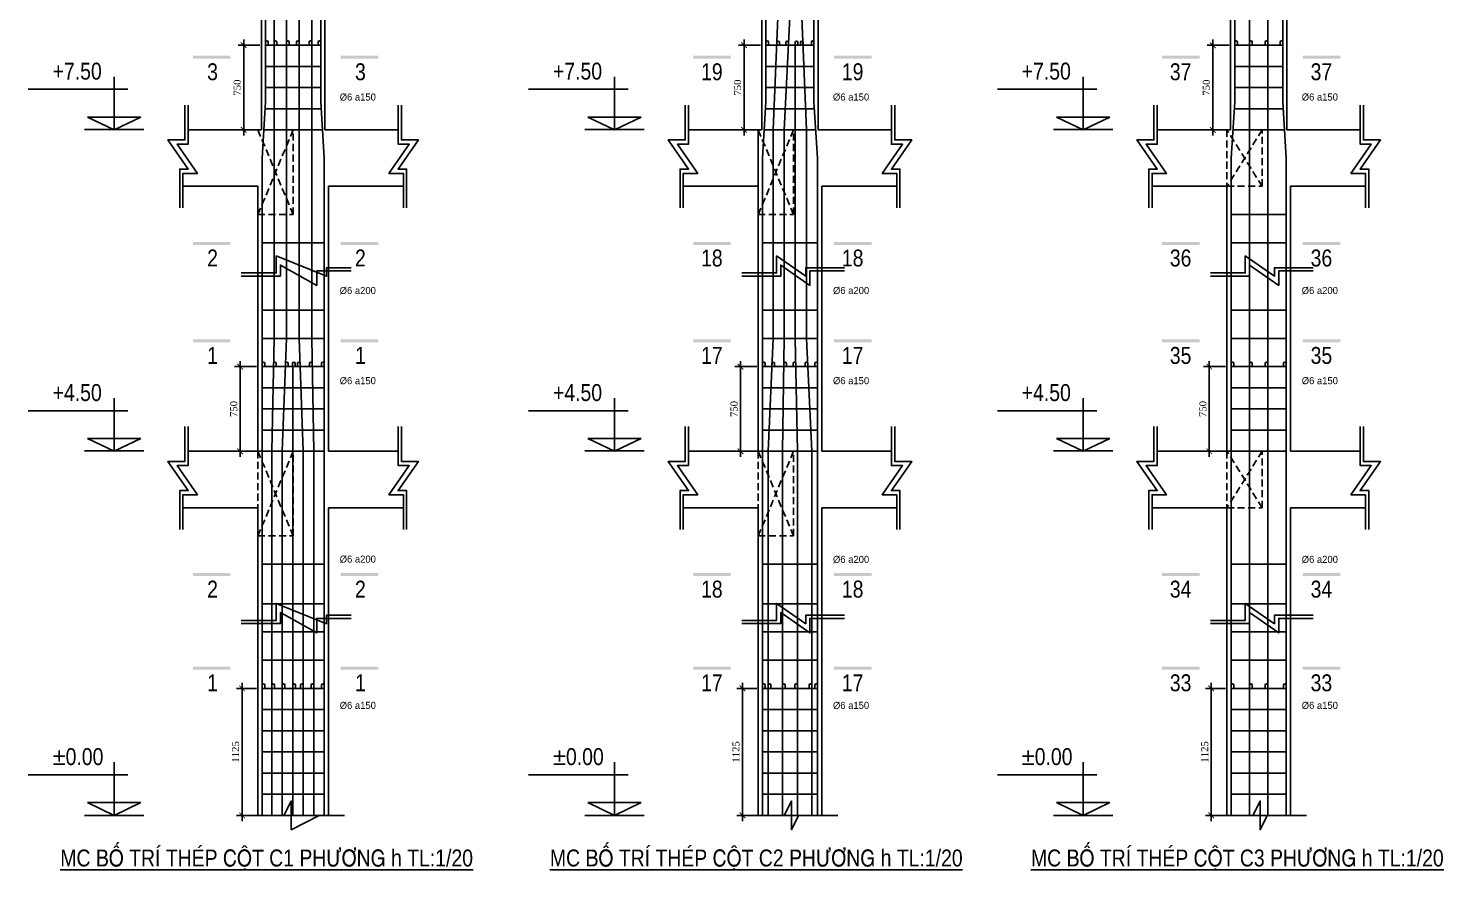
# Model space of a CAD drawing. Extents: x 394 to 12570, y -4198 to 1567.
# Drawn here: x 5031 to 5532, y 81 to 380 of the extents above; entities that cross this region are included whole.
import ezdxf

# ---------------------------------------------------------------- set-up
doc = ezdxf.new("R2010")
doc.units = 0
doc.header["$MEASUREMENT"] = 0
doc.linetypes.add('CENTER2', pattern=[1.125, 0.75, -0.125, 0.125, -0.125])
doc.linetypes.add('HIDDEN', pattern=[0.375, 0.25, -0.125])
doc.layers.get('0').update_dxf_attribs({"linetype": 'CONTINUOUS'})
doc.layers.get('DEFPOINTS').update_dxf_attribs({"linetype": 'CONTINUOUS'})
for name, color, linetype in [('DAI', 3, 'CONTINUOUS'), ('DUT', 9, 'CENTER2'), ('TEXT', 7, 'CONTINUOUS'), ('THEP', 6, 'CONTINUOUS'), ('TUONG', 7, 'CONTINUOUS')]:
    doc.layers.add(name, color=color, linetype=linetype)
doc.styles.add('DIM-NEW', font='')
doc.styles.add('style1', font='')
doc.styles.add('T2', font='')
doc.styles.get('DIM-NEW').set_extended_font_data('VNI-Helve-Condense')
doc.styles.get('style1').set_extended_font_data('VNI-Goudy')
doc.styles.get('T2').set_extended_font_data('VNI-Times')
doc.dimstyles.new('TL25', dxfattribs={"dimtxt": 2.5, "dimasz": 2, "dimexe": 2, "dimexo": 2, "dimgap": 1, "dimtad": 1, "dimdec": 0, "dimlfac": 25, "dimzin": 0, "dimdsep": 46, "dimtxsty": 'T2', "dimblk": 'ARCHTICK', "dimcen": 2.5, "dimdle": 2, "dimclrd": 1, "dimclre": 1, "dimclrt": 2, "dimadec": 0, "dimazin": 0, "dimtfac": 1, "dimtdec": 0, "dimtix": 1, "dimtofl": 0, "dimtmove": 0, "dimatfit": 0, "dimldrblk": 'ARCHTICK', "dimfxl": 1, "dimtolj": 1, "dimtzin": 0, "dimlwd": -1, "dimlwe": -1, "dimarcsym": 0})

# ---------------------------------------------------------------- blocks, each defined once
blk = doc.blocks.new('_ARCHTICK')
at = {"color": 0, "linetype": 'ByBlock', "const_width": 0.15}
blk.add_lwpolyline([(-0.5, -0.5), (0.5, 0.5)], dxfattribs=at)
blk = doc.blocks.new('*D26')
at = {"layer": 'DEFPOINTS', "color": 0, "transparency": 16777216}
for p in [(5106.38, 145.63), (5113.47, 145.63), (5111.97, 100.63)]:
    blk.add_point(p, dxfattribs=at)
at = {"layer": 'TUONG', "color": 1, "transparency": 16777216}
for p, q in [((5111.47, 145.63), (5104.38, 145.63)), ((5106.38, 98.63), (5106.38, 147.63)), ((5109.97, 100.63), (5104.38, 100.63))]:
    blk.add_line(p, q, dxfattribs=at)
at = {"layer": 'TUONG', "color": 1, "transparency": 16777216, "xscale": 2, "yscale": 2, "zscale": 2}
for p, rotation in [((5106.38, 145.63), 90), ((5106.38, 100.63), 270)]:
    blk.add_blockref('_ARCHTICK', p, dxfattribs=dict(at, rotation=rotation))
at = {"layer": 'TUONG', "color": 2, "transparency": 16777216, "insert": (5104.08, 123.13), "char_height": 2.5, "attachment_point": 5, "rotation": 90, "style": 'T2'}
blk.add_mtext('\\A1;1125', dxfattribs=at)
blk = doc.blocks.new('*D27')
at = {"layer": 'DEFPOINTS', "color": 0, "transparency": 16777216}
for p in [(5105.71, 259.64), (5113.47, 259.64), (5111.97, 229.64)]:
    blk.add_point(p, dxfattribs=at)
at = {"layer": 'TUONG', "color": 1, "transparency": 16777216}
for p, q in [((5105.71, 227.64), (5105.71, 261.64)), ((5111.47, 259.64), (5103.71, 259.64)), ((5109.97, 229.64), (5103.71, 229.64))]:
    blk.add_line(p, q, dxfattribs=at)
at = {"layer": 'TUONG', "color": 1, "transparency": 16777216, "xscale": 2, "yscale": 2, "zscale": 2}
for p, rotation in [((5105.71, 259.64), 90), ((5105.71, 229.64), 270)]:
    blk.add_blockref('_ARCHTICK', p, dxfattribs=dict(at, rotation=rotation))
at = {"layer": 'TUONG', "color": 2, "transparency": 16777216, "insert": (5103.41, 244.64), "char_height": 2.5, "attachment_point": 5, "rotation": 90, "style": 'T2'}
blk.add_mtext('\\A1;750', dxfattribs=at)
blk = doc.blocks.new('*D28')
at = {"layer": 'DEFPOINTS', "color": 0, "transparency": 16777216}
for p in [(5106.96, 373.54), (5114.72, 373.54), (5113.22, 343.54)]:
    blk.add_point(p, dxfattribs=at)
at = {"layer": 'TUONG', "color": 1, "transparency": 16777216}
for p, q in [((5112.72, 373.54), (5104.96, 373.54)), ((5106.96, 341.54), (5106.96, 375.54)), ((5111.22, 343.54), (5104.96, 343.54))]:
    blk.add_line(p, q, dxfattribs=at)
at = {"layer": 'TUONG', "color": 1, "transparency": 16777216, "xscale": 2, "yscale": 2, "zscale": 2}
for p, rotation in [((5106.96, 373.54), 90), ((5106.96, 343.54), 270)]:
    blk.add_blockref('_ARCHTICK', p, dxfattribs=dict(at, rotation=rotation))
at = {"layer": 'TUONG', "color": 2, "transparency": 16777216, "insert": (5104.66, 358.54), "char_height": 2.5, "attachment_point": 5, "rotation": 90, "style": 'T2'}
blk.add_mtext('\\A1;750', dxfattribs=at)
blk = doc.blocks.new('*D38')
at = {"layer": 'DEFPOINTS', "color": 0, "transparency": 16777216}
for p in [(5284.19, 373.54), (5291.95, 373.54), (5290.45, 343.54)]:
    blk.add_point(p, dxfattribs=at)
at = {"layer": 'TUONG', "color": 1, "transparency": 16777216}
for p, q in [((5289.95, 373.54), (5282.19, 373.54)), ((5284.19, 341.54), (5284.19, 375.54)), ((5288.45, 343.54), (5282.19, 343.54))]:
    blk.add_line(p, q, dxfattribs=at)
at = {"layer": 'TUONG', "color": 1, "transparency": 16777216, "xscale": 2, "yscale": 2, "zscale": 2}
for p, rotation in [((5284.19, 373.54), 90), ((5284.19, 343.54), 270)]:
    blk.add_blockref('_ARCHTICK', p, dxfattribs=dict(at, rotation=rotation))
at = {"layer": 'TUONG', "color": 2, "transparency": 16777216, "insert": (5281.89, 358.54), "char_height": 2.5, "attachment_point": 5, "rotation": 90, "style": 'T2'}
blk.add_mtext('\\A1;750', dxfattribs=at)
blk = doc.blocks.new('*D37')
at = {"layer": 'DEFPOINTS', "color": 0, "transparency": 16777216}
for p in [(5282.94, 259.64), (5290.7, 259.64), (5289.2, 229.64)]:
    blk.add_point(p, dxfattribs=at)
at = {"layer": 'TUONG', "color": 1, "transparency": 16777216}
for p, q in [((5282.94, 227.64), (5282.94, 261.64)), ((5288.7, 259.64), (5280.94, 259.64)), ((5287.2, 229.64), (5280.94, 229.64))]:
    blk.add_line(p, q, dxfattribs=at)
at = {"layer": 'TUONG', "color": 1, "transparency": 16777216, "xscale": 2, "yscale": 2, "zscale": 2}
for p, rotation in [((5282.94, 259.64), 90), ((5282.94, 229.64), 270)]:
    blk.add_blockref('_ARCHTICK', p, dxfattribs=dict(at, rotation=rotation))
at = {"layer": 'TUONG', "color": 2, "transparency": 16777216, "insert": (5280.64, 244.64), "char_height": 2.5, "attachment_point": 5, "rotation": 90, "style": 'T2'}
blk.add_mtext('\\A1;750', dxfattribs=at)
blk = doc.blocks.new('*D36')
at = {"layer": 'DEFPOINTS', "color": 0, "transparency": 16777216}
for p in [(5283.62, 145.63), (5290.7, 145.63), (5289.2, 100.63)]:
    blk.add_point(p, dxfattribs=at)
at = {"layer": 'TUONG', "color": 1, "transparency": 16777216}
for p, q in [((5288.7, 145.63), (5281.62, 145.63)), ((5283.62, 98.63), (5283.62, 147.63)), ((5287.2, 100.63), (5281.62, 100.63))]:
    blk.add_line(p, q, dxfattribs=at)
at = {"layer": 'TUONG', "color": 1, "transparency": 16777216, "xscale": 2, "yscale": 2, "zscale": 2}
for p, rotation in [((5283.62, 145.63), 90), ((5283.62, 100.63), 270)]:
    blk.add_blockref('_ARCHTICK', p, dxfattribs=dict(at, rotation=rotation))
at = {"layer": 'TUONG', "color": 2, "transparency": 16777216, "insert": (5281.32, 123.13), "char_height": 2.5, "attachment_point": 5, "rotation": 90, "style": 'T2'}
blk.add_mtext('\\A1;1125', dxfattribs=at)
blk = doc.blocks.new('*D55')
at = {"layer": 'DEFPOINTS', "color": 0, "transparency": 16777216}
for p in [(5449.66, 145.63), (5456.74, 145.63), (5455.24, 100.63)]:
    blk.add_point(p, dxfattribs=at)
at = {"layer": 'TUONG', "color": 1, "transparency": 16777216}
for p, q in [((5454.74, 145.63), (5447.66, 145.63)), ((5449.66, 98.63), (5449.66, 147.63)), ((5453.24, 100.63), (5447.66, 100.63))]:
    blk.add_line(p, q, dxfattribs=at)
at = {"layer": 'TUONG', "color": 1, "transparency": 16777216, "xscale": 2, "yscale": 2, "zscale": 2}
for p, rotation in [((5449.66, 145.63), 90), ((5449.66, 100.63), 270)]:
    blk.add_blockref('_ARCHTICK', p, dxfattribs=dict(at, rotation=rotation))
at = {"layer": 'TUONG', "color": 2, "transparency": 16777216, "insert": (5447.36, 123.13), "char_height": 2.5, "attachment_point": 5, "rotation": 90, "style": 'T2'}
blk.add_mtext('\\A1;1125', dxfattribs=at)
blk = doc.blocks.new('*D54')
at = {"layer": 'DEFPOINTS', "color": 0, "transparency": 16777216}
for p in [(5448.98, 259.64), (5456.74, 259.64), (5455.24, 229.64)]:
    blk.add_point(p, dxfattribs=at)
at = {"layer": 'TUONG', "color": 1, "transparency": 16777216}
for p, q in [((5448.98, 227.64), (5448.98, 261.64)), ((5454.74, 259.64), (5446.98, 259.64)), ((5453.24, 229.64), (5446.98, 229.64))]:
    blk.add_line(p, q, dxfattribs=at)
at = {"layer": 'TUONG', "color": 1, "transparency": 16777216, "xscale": 2, "yscale": 2, "zscale": 2}
for p, rotation in [((5448.98, 259.64), 90), ((5448.98, 229.64), 270)]:
    blk.add_blockref('_ARCHTICK', p, dxfattribs=dict(at, rotation=rotation))
at = {"layer": 'TUONG', "color": 2, "transparency": 16777216, "insert": (5446.68, 244.64), "char_height": 2.5, "attachment_point": 5, "rotation": 90, "style": 'T2'}
blk.add_mtext('\\A1;750', dxfattribs=at)
blk = doc.blocks.new('*D53')
at = {"layer": 'DEFPOINTS', "color": 0, "transparency": 16777216}
for p in [(5450.23, 373.54), (5457.99, 373.54), (5456.49, 343.54)]:
    blk.add_point(p, dxfattribs=at)
at = {"layer": 'TUONG', "color": 1, "transparency": 16777216}
for p, q in [((5455.99, 373.54), (5448.23, 373.54)), ((5450.23, 341.54), (5450.23, 375.54)), ((5454.49, 343.54), (5448.23, 343.54))]:
    blk.add_line(p, q, dxfattribs=at)
at = {"layer": 'TUONG', "color": 1, "transparency": 16777216, "xscale": 2, "yscale": 2, "zscale": 2}
for p, rotation in [((5450.23, 373.54), 90), ((5450.23, 343.54), 270)]:
    blk.add_blockref('_ARCHTICK', p, dxfattribs=dict(at, rotation=rotation))
at = {"layer": 'TUONG', "color": 2, "transparency": 16777216, "insert": (5447.93, 358.54), "char_height": 2.5, "attachment_point": 5, "rotation": 90, "style": 'T2'}
blk.add_mtext('\\A1;750', dxfattribs=at)

msp = doc.modelspace()

# ---------------------------------------------------------------- linework, layer by layer
at = {"layer": 'DAI'}
for p, q in [((5134.22, 373.542), (5114.72, 373.542)), ((5308.953, 373.542), (5291.953, 373.542)), ((5474.991, 373.542), (5457.991, 373.542)), ((5134.22, 366.042), (5114.72, 366.042)), ((5308.953, 366.042), (5291.953, 366.042)), ((5474.991, 366.042), (5457.991, 366.042)), ((5134.22, 358.542), (5114.72, 358.542)), ((5308.953, 358.542), (5291.953, 358.542)), ((5474.991, 358.542), (5457.991, 358.542)), ((5134.376, 351.042), (5114.563, 351.042)), ((5309.109, 351.042), (5291.797, 351.042)), ((5475.147, 351.042), (5457.835, 351.042)), ((5134.845, 343.542), (5114.095, 343.542)), ((5309.578, 343.542), (5291.328, 343.542)), ((5475.616, 343.542), (5457.366, 343.542)), ((5456.741, 313.542), (5476.241, 313.542)), ((5113.47, 303.542), (5135.47, 303.542)), ((5290.703, 303.542), (5310.203, 303.542)), ((5456.741, 303.542), (5476.241, 303.542)), ((5113.47, 279.641), (5135.47, 279.641)), ((5290.703, 279.641), (5310.203, 279.641)), ((5456.741, 279.641), (5476.241, 279.641)), ((5113.47, 269.641), (5135.47, 269.641)), ((5290.703, 269.641), (5310.203, 269.641)), ((5456.741, 269.641), (5476.241, 269.641)), ((5113.47, 259.641), (5135.47, 259.641)), ((5290.703, 259.641), (5310.203, 259.641)), ((5456.741, 259.641), (5476.241, 259.641)), ((5113.47, 252.141), (5135.47, 252.141)), ((5290.703, 252.141), (5310.203, 252.141)), ((5456.741, 252.141), (5476.241, 252.141)), ((5113.47, 244.641), (5135.47, 244.641)), ((5290.703, 244.641), (5310.203, 244.641)), ((5456.741, 244.641), (5476.241, 244.641)), ((5113.47, 237.141), (5135.47, 237.141)), ((5290.703, 237.141), (5310.203, 237.141)), ((5456.741, 237.141), (5476.241, 237.141)), ((5113.47, 229.641), (5135.47, 229.641)), ((5290.703, 229.641), (5310.203, 229.641)), ((5456.741, 229.641), (5476.241, 229.641)), ((5135.47, 189.641), (5113.47, 189.641)), ((5310.203, 189.641), (5290.703, 189.641)), ((5476.241, 189.641), (5456.741, 189.641)), ((5135.47, 175.632), (5113.47, 175.632)), ((5310.203, 175.632), (5290.703, 175.632)), ((5476.241, 175.632), (5456.741, 175.632)), ((5135.47, 165.632), (5113.47, 165.632)), ((5310.203, 165.632), (5290.703, 165.632)), ((5476.241, 165.632), (5456.741, 165.632)), ((5135.47, 155.632), (5113.47, 155.632)), ((5310.203, 155.632), (5290.703, 155.632)), ((5476.241, 155.632), (5456.741, 155.632)), ((5135.47, 145.632), (5113.47, 145.632)), ((5310.203, 145.632), (5290.703, 145.632)), ((5476.241, 145.632), (5456.741, 145.632)), ((5135.47, 138.132), (5113.47, 138.132)), ((5310.203, 138.132), (5290.703, 138.132)), ((5476.241, 138.132), (5456.741, 138.132)), ((5135.47, 130.632), (5113.47, 130.632)), ((5310.203, 130.632), (5290.703, 130.632)), ((5476.241, 130.632), (5456.741, 130.632)), ((5135.47, 123.132), (5113.47, 123.132)), ((5310.203, 123.132), (5290.703, 123.132)), ((5476.241, 123.132), (5456.741, 123.132)), ((5135.47, 115.632), (5113.47, 115.632)), ((5310.203, 115.632), (5290.703, 115.632)), ((5476.241, 115.632), (5456.741, 115.632)), ((5135.47, 108.132), (5113.47, 108.132)), ((5310.203, 108.132), (5290.703, 108.132)), ((5476.241, 108.132), (5456.741, 108.132)), ((5135.47, 100.632), (5113.47, 100.632)), ((5310.203, 100.632), (5290.703, 100.632)), ((5476.241, 100.632), (5456.741, 100.632))]:
    msp.add_line(p, q, dxfattribs=at)
at = {"layer": 'DUT', "linetype": 'HIDDEN', "ltscale": 10}
for p, q in [((5124.47, 313.542), (5111.97, 343.542)), ((5124.47, 343.542), (5111.97, 313.542)), ((5301.703, 343.542), (5289.203, 313.542)), ((5301.703, 313.542), (5289.203, 343.542)), ((5467.741, 323.542), (5455.241, 343.542)), ((5467.741, 343.542), (5455.241, 323.542)), ((5124.47, 229.641), (5111.97, 199.641)), ((5124.47, 199.641), (5111.97, 229.641)), ((5301.703, 199.641), (5289.203, 229.641)), ((5301.703, 229.641), (5289.203, 199.641)), ((5467.741, 229.641), (5455.241, 209.641)), ((5467.741, 209.641), (5455.241, 229.641))]:
    msp.add_line(p, q, dxfattribs=at)
for points in [[(5111.97, 323.542), (5111.97, 313.542), (5124.47, 313.542), (5124.47, 343.542), (5111.97, 343.542)], [(5289.203, 323.542), (5289.203, 313.542), (5301.703, 313.542), (5301.703, 343.542), (5289.203, 343.542)]]:
    msp.add_lwpolyline(points, dxfattribs=at)
for points in [[(5455.241, 323.542), (5467.741, 323.542), (5467.741, 343.542), (5455.241, 343.542)], [(5111.97, 199.641), (5124.47, 199.641), (5124.47, 229.641), (5111.97, 229.641)], [(5289.203, 199.641), (5301.703, 199.641), (5301.703, 229.641), (5289.203, 229.641)], [(5455.241, 209.641), (5467.741, 209.641), (5467.741, 229.641), (5455.241, 229.641)]]:
    msp.add_lwpolyline(points, close=True, dxfattribs=at)
at = {"layer": 'TEXT', "ltscale": 10}
for points in [[(5102.255, 368.776), (5102.255, 369.826), (5088.951, 368.776), (5088.951, 369.826)], [(5154.629, 368.776), (5154.629, 369.826), (5141.324, 368.776), (5141.324, 369.826)], [(5279.489, 368.776), (5279.489, 369.826), (5266.184, 368.776), (5266.184, 369.826)], [(5329.362, 368.776), (5329.362, 369.826), (5316.058, 368.776), (5316.058, 369.826)], [(5445.527, 368.776), (5445.527, 369.826), (5432.222, 368.776), (5432.222, 369.826)], [(5495.401, 368.776), (5495.401, 369.826), (5482.096, 368.776), (5482.096, 369.826)], [(5102.255, 302.784), (5102.255, 303.834), (5088.951, 302.784), (5088.951, 303.834)], [(5154.629, 302.784), (5154.629, 303.834), (5141.324, 302.784), (5141.324, 303.834)], [(5279.489, 302.784), (5279.489, 303.834), (5266.184, 302.784), (5266.184, 303.834)], [(5329.362, 302.784), (5329.362, 303.834), (5316.058, 302.784), (5316.058, 303.834)], [(5445.527, 302.784), (5445.527, 303.834), (5432.222, 302.784), (5432.222, 303.834)], [(5495.401, 302.784), (5495.401, 303.834), (5482.096, 302.784), (5482.096, 303.834)], [(5102.255, 268.262), (5102.255, 269.312), (5088.951, 268.262), (5088.951, 269.312)], [(5154.629, 268.262), (5154.629, 269.312), (5141.324, 268.262), (5141.324, 269.312)], [(5279.489, 268.262), (5279.489, 269.312), (5266.184, 268.262), (5266.184, 269.312)], [(5329.362, 268.262), (5329.362, 269.312), (5316.058, 268.262), (5316.058, 269.312)], [(5445.527, 268.262), (5445.527, 269.312), (5432.222, 268.262), (5432.222, 269.312)], [(5495.401, 268.262), (5495.401, 269.312), (5482.096, 268.262), (5482.096, 269.312)], [(5102.255, 185.441), (5102.255, 186.491), (5088.951, 185.441), (5088.951, 186.491)], [(5154.629, 185.441), (5154.629, 186.491), (5141.324, 185.441), (5141.324, 186.491)], [(5279.489, 185.441), (5279.489, 186.491), (5266.184, 185.441), (5266.184, 186.491)], [(5329.362, 185.441), (5329.362, 186.491), (5316.058, 185.441), (5316.058, 186.491)], [(5445.527, 185.441), (5445.527, 186.491), (5432.222, 185.441), (5432.222, 186.491)], [(5495.401, 185.441), (5495.401, 186.491), (5482.096, 185.441), (5482.096, 186.491)], [(5102.255, 152.25), (5102.255, 153.3), (5088.951, 152.25), (5088.951, 153.3)], [(5154.629, 152.25), (5154.629, 153.3), (5141.324, 152.25), (5141.324, 153.3)], [(5279.489, 152.25), (5279.489, 153.3), (5266.184, 152.25), (5266.184, 153.3)], [(5329.362, 152.25), (5329.362, 153.3), (5316.058, 152.25), (5316.058, 153.3)], [(5445.527, 152.25), (5445.527, 153.3), (5432.222, 152.25), (5432.222, 153.3)], [(5495.401, 152.25), (5495.401, 153.3), (5482.096, 152.25), (5482.096, 153.3)]]:
    msp.add_trace(points, dxfattribs=at)
at = {"layer": 'THEP', "ltscale": 10}
for p, q in [((5122.137, 269.641), (5122.137, 523.542)), ((5117.69, 269.641), (5117.69, 493.542)), ((5126.585, 269.641), (5126.585, 493.542)), ((5131.026, 269.641), (5131.026, 493.542)), ((5296.203, 383.542), (5294.472, 343.542)), ((5300.453, 383.542), (5298.395, 343.542)), ((5304.703, 383.542), (5306.243, 343.542)), ((5302.319, 269.641), (5302.319, 373.542)), ((5294.472, 269.641), (5294.472, 343.542)), ((5298.395, 269.641), (5298.395, 343.542)), ((5306.243, 269.641), (5306.243, 343.542)), ((5117.69, 269.641), (5116.919, 229.641)), ((5122.137, 269.641), (5120.629, 229.641)), ((5126.585, 269.641), (5128.049, 229.641)), ((5131.026, 269.641), (5131.759, 229.641)), ((5294.472, 269.641), (5292.761, 229.641)), ((5297.773, 229.641), (5298.395, 269.641)), ((5302.319, 269.641), (5303.133, 229.641)), ((5308.145, 229.641), (5306.243, 269.641))]:
    msp.add_line(p, q, dxfattribs=at)
for points in [[(5463.268, 100.632), (5463.268, 643.542)], [(5469.714, 100.632), (5469.714, 643.542)], [(5113.47, 100.632), (5113.47, 333.542), (5114.72, 353.542), (5114.72, 633.542)], [(5135.47, 100.632), (5135.47, 333.542), (5134.22, 353.542), (5134.22, 633.542)], [(5290.703, 100.632), (5290.703, 333.542), (5291.953, 353.542), (5291.953, 633.542)], [(5310.203, 100.632), (5310.203, 333.542), (5308.953, 353.542), (5308.953, 633.542)], [(5456.741, 100.632), (5456.741, 333.542), (5457.991, 353.542), (5457.991, 633.542)], [(5476.241, 100.632), (5476.241, 333.542), (5474.991, 353.542), (5474.991, 633.542)], [(5124.339, 100.632), (5124.339, 259.641)], [(5116.919, 100.632), (5116.919, 229.641)], [(5120.629, 100.632), (5120.629, 229.641)], [(5128.049, 100.632), (5128.049, 229.641)], [(5131.759, 100.632), (5131.759, 229.641)], [(5292.761, 100.632), (5292.761, 229.641)], [(5297.773, 100.632), (5297.773, 229.641)], [(5303.133, 100.632), (5303.133, 229.641)], [(5308.145, 100.632), (5308.145, 229.641)]]:
    msp.add_lwpolyline(points, dxfattribs=at)
for points in [[(5115.657, 373.532), (5115.657, 374.659, 1), (5114.72, 374.659), (5114.72, 373.542)], [(5118.627, 373.532), (5118.627, 374.659, 1), (5117.69, 374.659), (5117.69, 373.542)], [(5122.137, 373.532), (5122.137, 374.659, -1), (5123.075, 374.659), (5123.075, 373.542)], [(5125.647, 373.532), (5125.647, 374.659, -1), (5126.585, 374.659), (5126.585, 373.542)], [(5130.088, 373.532), (5130.088, 374.659, -1), (5131.026, 374.659), (5131.026, 373.542)], [(5133.282, 373.532), (5133.282, 374.659, -1), (5134.22, 374.659), (5134.22, 373.542)], [(5292.89, 373.532), (5292.89, 374.659, 1), (5291.953, 374.659), (5291.953, 373.542)], [(5296.7, 373.367), (5296.7, 374.494, 1), (5295.763, 374.494), (5295.763, 373.377)], [(5299.001, 373.383), (5299.001, 374.51, -1), (5299.939, 374.51), (5299.939, 373.394)], [(5302.319, 373.383), (5302.319, 374.51, -1), (5303.257, 374.51), (5303.257, 373.394)], [(5304.156, 373.383), (5304.156, 374.51, -1), (5305.094, 374.51), (5305.094, 373.394)], [(5308.015, 373.532), (5308.015, 374.659, -1), (5308.953, 374.659), (5308.953, 373.542)], [(5458.929, 373.532), (5458.929, 374.659, 1), (5457.991, 374.659), (5457.991, 373.542)], [(5464.206, 373.532), (5464.206, 374.659, 1), (5463.268, 374.659), (5463.268, 373.542)], [(5468.777, 373.532), (5468.777, 374.659, -1), (5469.714, 374.659), (5469.714, 373.542)], [(5474.054, 373.532), (5474.054, 374.659, -1), (5474.991, 374.659), (5474.991, 373.542)], [(5114.407, 259.63), (5114.407, 260.758, 1), (5113.47, 260.758), (5113.47, 259.641)], [(5118.434, 259.63), (5118.434, 260.758, 1), (5117.497, 260.758), (5117.497, 259.641)], [(5122.698, 259.63), (5122.698, 260.758, 1), (5121.76, 260.758), (5121.76, 259.641)], [(5125.166, 259.63), (5125.166, 260.758, 1), (5124.228, 260.758), (5124.228, 259.641)], [(5126.014, 259.63), (5126.014, 260.758, -1), (5126.951, 260.758), (5126.951, 259.641)], [(5130.272, 259.62), (5130.272, 260.748, -1), (5131.209, 260.748), (5131.209, 259.631)], [(5134.532, 259.63), (5134.532, 260.758, -1), (5135.47, 260.758), (5135.47, 259.641)], [(5291.64, 259.63), (5291.64, 260.758, 1), (5290.703, 260.758), (5290.703, 259.641)], [(5294.982, 259.63), (5294.982, 260.758, 1), (5294.044, 260.758), (5294.044, 259.641)], [(5299.177, 259.63), (5299.177, 260.758, 1), (5298.24, 260.758), (5298.24, 259.641)], [(5301.585, 259.63), (5301.585, 260.758, -1), (5302.523, 260.758), (5302.523, 259.641)], [(5305.781, 259.63), (5305.781, 260.758, -1), (5306.718, 260.758), (5306.718, 259.641)], [(5309.265, 259.63), (5309.265, 260.758, -1), (5310.203, 260.758), (5310.203, 259.641)], [(5457.679, 259.63), (5457.679, 260.758, 1), (5456.741, 260.758), (5456.741, 259.641)], [(5464.206, 259.63), (5464.206, 260.758, 1), (5463.268, 260.758), (5463.268, 259.641)], [(5468.777, 259.63), (5468.777, 260.758, -1), (5469.714, 260.758), (5469.714, 259.641)], [(5475.304, 259.63), (5475.304, 260.758, -1), (5476.241, 260.758), (5476.241, 259.641)], [(5114.407, 145.622), (5114.407, 146.749, 1), (5113.47, 146.749), (5113.47, 145.632)], [(5116.919, 145.622), (5116.919, 146.749, -1), (5117.856, 146.749), (5117.856, 145.632)], [(5120.629, 145.622), (5120.629, 146.749, -1), (5121.566, 146.749), (5121.566, 145.632)], [(5124.339, 145.622), (5124.339, 146.749, -1), (5125.277, 146.749), (5125.277, 145.632)], [(5127.112, 145.622), (5127.112, 146.749, -1), (5128.049, 146.749), (5128.049, 145.632)], [(5130.822, 145.622), (5130.822, 146.749, -1), (5131.759, 146.749), (5131.759, 145.632)], [(5134.532, 145.622), (5134.532, 146.749, -1), (5135.47, 146.749), (5135.47, 145.632)], [(5291.64, 145.622), (5291.64, 146.749, 1), (5290.703, 146.749), (5290.703, 145.632)], [(5293.698, 145.622), (5293.698, 146.749, 1), (5292.761, 146.749), (5292.761, 145.632)], [(5298.71, 145.622), (5298.71, 146.749, 1), (5297.773, 146.749), (5297.773, 145.632)], [(5302.196, 145.622), (5302.196, 146.749, -1), (5303.133, 146.749), (5303.133, 145.632)], [(5307.207, 145.622), (5307.207, 146.749, -1), (5308.145, 146.749), (5308.145, 145.632)], [(5309.265, 145.622), (5309.265, 146.749, -1), (5310.203, 146.749), (5310.203, 145.632)], [(5457.679, 145.622), (5457.679, 146.749, 1), (5456.741, 146.749), (5456.741, 145.632)], [(5464.206, 145.622), (5464.206, 146.749, 1), (5463.268, 146.749), (5463.268, 145.632)], [(5468.777, 145.622), (5468.777, 146.749, -1), (5469.714, 146.749), (5469.714, 145.632)], [(5475.304, 145.622), (5475.304, 146.749, -1), (5476.241, 146.749), (5476.241, 145.632)]]:
    msp.add_lwpolyline(points, format="xyb", dxfattribs=at)
at = {"layer": 'TUONG'}
for p, q in [((5290.453, 343.542), (5290.453, 623.542)), ((5113.22, 343.542), (5113.22, 473.542)), ((5135.72, 343.542), (5135.72, 473.542)), ((5310.453, 343.542), (5310.453, 473.542)), ((5456.491, 343.542), (5456.491, 473.542)), ((5476.491, 343.542), (5476.491, 473.542)), ((5061.07, 362.365), (5061.07, 343.542)), ((5238.303, 362.365), (5238.303, 343.542)), ((5404.341, 362.365), (5404.341, 343.542)), ((5065.887, 357.932), (5030.65, 357.932)), ((5243.121, 357.932), (5207.884, 357.932)), ((5409.159, 357.932), (5373.922, 357.932)), ((5051.627, 348.09), (5061.07, 348.09)), ((5061.07, 343.542), (5051.627, 348.09)), ((5061.07, 348.09), (5061.07, 343.542)), ((5070.513, 348.09), (5061.07, 348.09)), ((5061.07, 343.542), (5070.513, 348.09)), ((5238.303, 343.542), (5228.86, 348.09)), ((5228.86, 348.09), (5238.303, 348.09)), ((5238.303, 343.542), (5247.746, 348.09)), ((5247.746, 348.09), (5238.303, 348.09)), ((5238.303, 348.09), (5238.303, 343.542)), ((5394.899, 348.09), (5404.341, 348.09)), ((5404.341, 343.542), (5394.899, 348.09)), ((5404.341, 348.09), (5404.341, 343.542)), ((5413.784, 348.09), (5404.341, 348.09)), ((5404.341, 343.542), (5413.784, 348.09)), ((5050.568, 343.713), (5071.572, 343.713)), ((5111.97, 343.542), (5087.262, 343.542)), ((5111.97, 343.542), (5113.22, 343.542)), ((5136.97, 343.542), (5135.72, 343.542)), ((5136.97, 343.542), (5161.677, 343.542)), ((5227.801, 343.713), (5248.805, 343.713)), ((5289.203, 343.542), (5264.496, 343.542)), ((5289.203, 229.641), (5289.203, 343.542)), ((5289.203, 343.542), (5290.453, 343.542)), ((5311.703, 343.542), (5310.453, 343.542)), ((5311.703, 343.542), (5336.41, 343.542)), ((5393.839, 343.713), (5414.843, 343.713)), ((5455.241, 343.542), (5430.534, 343.542)), ((5455.241, 343.542), (5456.491, 343.542)), ((5477.741, 343.542), (5476.491, 343.542)), ((5477.741, 343.542), (5502.448, 343.542)), ((5111.97, 323.542), (5085.421, 323.542)), ((5111.97, 229.641), (5111.97, 323.542)), ((5136.97, 229.641), (5136.97, 323.542)), ((5136.97, 323.542), (5163.519, 323.542)), ((5289.203, 323.542), (5262.654, 323.542)), ((5311.703, 323.542), (5338.252, 323.542)), ((5311.703, 229.641), (5311.703, 323.542)), ((5455.241, 323.542), (5428.692, 323.542)), ((5455.241, 229.641), (5455.241, 323.542)), ((5477.741, 229.641), (5477.741, 323.542)), ((5477.741, 323.542), (5504.29, 323.542)), ((5061.07, 248.463), (5061.07, 229.641)), ((5238.303, 248.463), (5238.303, 229.641)), ((5404.341, 248.463), (5404.341, 229.641)), ((5065.887, 244.031), (5030.65, 244.031)), ((5243.121, 244.031), (5207.884, 244.031)), ((5409.159, 244.031), (5373.922, 244.031)), ((5061.07, 229.641), (5051.627, 234.189)), ((5051.627, 234.189), (5061.07, 234.189)), ((5061.07, 229.641), (5070.513, 234.189)), ((5070.513, 234.189), (5061.07, 234.189)), ((5061.07, 234.189), (5061.07, 229.641)), ((5228.86, 234.189), (5238.303, 234.189)), ((5238.303, 229.641), (5228.86, 234.189)), ((5238.303, 234.189), (5238.303, 229.641)), ((5247.746, 234.189), (5238.303, 234.189)), ((5238.303, 229.641), (5247.746, 234.189)), ((5404.341, 229.641), (5394.899, 234.189)), ((5394.899, 234.189), (5404.341, 234.189)), ((5404.341, 229.641), (5413.784, 234.189)), ((5413.784, 234.189), (5404.341, 234.189)), ((5404.341, 234.189), (5404.341, 229.641)), ((5050.568, 229.812), (5071.572, 229.812)), ((5111.97, 229.641), (5087.262, 229.641)), ((5136.97, 229.641), (5161.677, 229.641)), ((5227.801, 229.812), (5248.805, 229.812)), ((5289.203, 229.641), (5264.496, 229.641)), ((5311.703, 229.641), (5336.41, 229.641)), ((5393.839, 229.812), (5414.843, 229.812)), ((5455.241, 229.641), (5430.534, 229.641)), ((5477.741, 229.641), (5502.448, 229.641)), ((5111.97, 209.641), (5085.421, 209.641)), ((5111.97, 100.632), (5111.97, 209.641)), ((5136.97, 100.632), (5136.97, 209.641)), ((5136.97, 209.641), (5163.519, 209.641)), ((5289.203, 209.641), (5262.654, 209.641)), ((5289.203, 100.632), (5289.203, 209.641)), ((5311.703, 209.641), (5338.252, 209.641)), ((5311.703, 100.632), (5311.703, 209.641)), ((5455.241, 209.641), (5428.692, 209.641)), ((5455.241, 100.632), (5455.241, 209.641)), ((5477.741, 100.632), (5477.741, 209.641)), ((5477.741, 209.641), (5504.29, 209.641)), ((5061.07, 119.455), (5061.07, 100.632)), ((5238.303, 119.455), (5238.303, 100.632)), ((5404.341, 119.455), (5404.341, 100.632)), ((5065.887, 115.022), (5030.65, 115.022)), ((5243.121, 115.022), (5207.884, 115.022)), ((5409.159, 115.022), (5373.922, 115.022)), ((5050.568, 100.632), (5071.572, 100.632)), ((5051.627, 105.18), (5061.07, 105.18)), ((5061.07, 100.632), (5051.627, 105.18)), ((5061.07, 105.18), (5061.07, 100.632)), ((5070.513, 105.18), (5061.07, 105.18)), ((5061.07, 100.632), (5070.513, 105.18)), ((5227.801, 100.632), (5248.805, 100.632)), ((5238.303, 100.632), (5228.86, 105.18)), ((5228.86, 105.18), (5238.303, 105.18)), ((5238.303, 100.632), (5247.746, 105.18)), ((5247.746, 105.18), (5238.303, 105.18)), ((5238.303, 105.18), (5238.303, 100.632)), ((5393.839, 100.632), (5414.843, 100.632)), ((5394.899, 105.18), (5404.341, 105.18)), ((5404.341, 100.632), (5394.899, 105.18)), ((5404.341, 105.18), (5404.341, 100.632)), ((5413.784, 105.18), (5404.341, 105.18)), ((5404.341, 100.632), (5413.784, 105.18))]:
    msp.add_line(p, q, dxfattribs=at)
for points in [[(5086.116, 352.324), (5086.116, 339.97), (5080.092, 339.97), (5087.299, 329.634), (5084.274, 329.634), (5084.274, 315.881)], [(5087.262, 352.324), (5087.262, 338.47), (5083.347, 338.47), (5090.554, 328.134), (5085.421, 328.134), (5085.421, 315.881)], [(5161.677, 352.324), (5161.677, 338.47), (5165.593, 338.47), (5158.385, 328.134), (5163.519, 328.134), (5163.519, 315.881)], [(5162.824, 352.324), (5162.824, 339.97), (5168.847, 339.97), (5161.64, 329.634), (5164.665, 329.634), (5164.665, 315.881)], [(5263.349, 352.324), (5263.349, 339.97), (5257.325, 339.97), (5264.533, 329.634), (5261.507, 329.634), (5261.507, 315.881)], [(5264.496, 352.324), (5264.496, 338.47), (5260.58, 338.47), (5267.787, 328.134), (5262.654, 328.134), (5262.654, 315.881)], [(5336.41, 352.324), (5336.41, 338.47), (5340.326, 338.47), (5333.119, 328.134), (5338.252, 328.134), (5338.252, 315.881)], [(5337.557, 352.324), (5337.557, 339.97), (5343.58, 339.97), (5336.373, 329.634), (5339.398, 329.634), (5339.398, 315.881)], [(5429.387, 352.324), (5429.387, 339.97), (5423.364, 339.97), (5430.571, 329.634), (5427.546, 329.634), (5427.546, 315.881)], [(5430.534, 352.324), (5430.534, 338.47), (5426.618, 338.47), (5433.825, 328.134), (5428.692, 328.134), (5428.692, 315.881)], [(5502.448, 352.324), (5502.448, 338.47), (5506.364, 338.47), (5499.157, 328.134), (5504.29, 328.134), (5504.29, 315.881)], [(5503.595, 352.324), (5503.595, 339.97), (5509.619, 339.97), (5502.411, 329.634), (5505.437, 329.634), (5505.437, 315.881)], [(5106.107, 292.86), (5118.461, 292.86), (5118.461, 298.884), (5136.296, 291.677), (5136.296, 294.702), (5145.049, 294.702)], [(5283.34, 292.86), (5295.694, 292.86), (5295.694, 298.884), (5306.029, 291.677), (5306.029, 294.702), (5319.783, 294.702)], [(5449.378, 292.86), (5461.732, 292.86), (5461.732, 298.884), (5472.067, 291.677), (5472.067, 294.702), (5485.821, 294.702)], [(5106.107, 291.714), (5119.961, 291.714), (5119.961, 295.629), (5132.796, 288.422), (5132.796, 293.555), (5145.049, 293.555)], [(5283.34, 291.714), (5297.194, 291.714), (5297.194, 295.629), (5307.529, 288.422), (5307.529, 293.555), (5319.783, 293.555)], [(5449.378, 291.714), (5463.232, 291.714), (5463.232, 295.629), (5473.567, 288.422), (5473.567, 293.555), (5485.821, 293.555)], [(5086.116, 238.422), (5086.116, 226.068), (5080.092, 226.068), (5087.299, 215.733), (5084.274, 215.733), (5084.274, 201.98)], [(5087.262, 238.422), (5087.262, 224.568), (5083.347, 224.568), (5090.554, 214.233), (5085.421, 214.233), (5085.421, 201.98)], [(5161.677, 238.422), (5161.677, 224.568), (5165.593, 224.568), (5158.385, 214.233), (5163.519, 214.233), (5163.519, 201.98)], [(5162.824, 238.422), (5162.824, 226.068), (5168.847, 226.068), (5161.64, 215.733), (5164.665, 215.733), (5164.665, 201.98)], [(5263.349, 238.422), (5263.349, 226.068), (5257.325, 226.068), (5264.533, 215.733), (5261.507, 215.733), (5261.507, 201.98)], [(5264.496, 238.422), (5264.496, 224.568), (5260.58, 224.568), (5267.787, 214.233), (5262.654, 214.233), (5262.654, 201.98)], [(5336.41, 238.422), (5336.41, 224.568), (5340.326, 224.568), (5333.119, 214.233), (5338.252, 214.233), (5338.252, 201.98)], [(5337.557, 238.422), (5337.557, 226.068), (5343.58, 226.068), (5336.373, 215.733), (5339.398, 215.733), (5339.398, 201.98)], [(5429.387, 238.422), (5429.387, 226.068), (5423.364, 226.068), (5430.571, 215.733), (5427.546, 215.733), (5427.546, 201.98)], [(5430.534, 238.422), (5430.534, 224.568), (5426.618, 224.568), (5433.825, 214.233), (5428.692, 214.233), (5428.692, 201.98)], [(5502.448, 238.422), (5502.448, 224.568), (5506.364, 224.568), (5499.157, 214.233), (5504.29, 214.233), (5504.29, 201.98)], [(5503.595, 238.422), (5503.595, 226.068), (5509.619, 226.068), (5502.411, 215.733), (5505.437, 215.733), (5505.437, 201.98)], [(5106.107, 169.728), (5118.461, 169.728), (5118.461, 175.751), (5136.296, 168.544), (5136.296, 171.569), (5145.049, 171.569)], [(5283.34, 169.728), (5295.694, 169.728), (5295.694, 175.751), (5306.029, 168.544), (5306.029, 171.569), (5319.783, 171.569)], [(5449.378, 169.728), (5461.732, 169.728), (5461.732, 175.751), (5472.067, 168.544), (5472.067, 171.569), (5485.821, 171.569)], [(5106.107, 168.581), (5119.961, 168.581), (5119.961, 172.497), (5132.796, 165.289), (5132.796, 170.422), (5145.049, 170.422)], [(5283.34, 168.581), (5297.194, 168.581), (5297.194, 172.497), (5307.529, 165.289), (5307.529, 170.422), (5319.783, 170.422)], [(5449.378, 168.581), (5463.232, 168.581), (5463.232, 172.497), (5473.567, 165.289), (5473.567, 170.422), (5485.821, 170.422)], [(5107.708, 100.632), (5121.127, 100.632), (5123.782, 105.715), (5123.782, 95.55), (5133.716, 100.632), (5142.679, 100.632)], [(5284.942, 100.632), (5298.36, 100.632), (5301.015, 105.715), (5301.015, 95.55), (5303.449, 100.632), (5317.412, 100.632)], [(5450.98, 100.632), (5464.398, 100.632), (5467.053, 105.715), (5467.053, 95.55), (5469.487, 100.632), (5483.45, 100.632)]]:
    msp.add_lwpolyline(points, dxfattribs=at)
for points in [[(5051.627, 348.09), (5061.07, 348.09), (5061.07, 343.542), (5051.627, 348.09)], [(5228.86, 348.09), (5238.303, 348.09), (5238.303, 343.542), (5228.86, 348.09)], [(5394.899, 348.09), (5404.341, 348.09), (5404.341, 343.542), (5394.899, 348.09)], [(5051.627, 234.189), (5061.07, 234.189), (5061.07, 229.641), (5051.627, 234.189)], [(5228.86, 234.189), (5238.303, 234.189), (5238.303, 229.641), (5228.86, 234.189)], [(5394.899, 234.189), (5404.341, 234.189), (5404.341, 229.641), (5394.899, 234.189)], [(5051.627, 105.18), (5061.07, 105.18), (5061.07, 100.632), (5051.627, 105.18)], [(5228.86, 105.18), (5238.303, 105.18), (5238.303, 100.632), (5228.86, 105.18)], [(5394.899, 105.18), (5404.341, 105.18), (5404.341, 100.632), (5394.899, 105.18)]]:
    msp.add_solid(points, dxfattribs=at)

# ---------------------------------------------------------------- texts
at = {"layer": 'TEXT', "style": 'DIM-NEW'}
for s, p in [('+7.50', (5039.27, 361.361)), ('+7.50', (5216.503, 361.361)), ('+7.50', (5382.541, 361.361)), ('+4.50', (5039.27, 247.46)), ('+4.50', (5216.503, 247.46)), ('+4.50', (5382.541, 247.46)), ('%%p0.00', (5039.27, 118.451)), ('%%p0.00', (5216.503, 118.451)), ('%%p0.00', (5382.541, 118.451)), ('%%UMC BOÁ TRÍ THEÙP COÄT C1 PHÖÔNG h TL:1/20', (5041.98, 82.531)), ('%%UMC BOÁ TRÍ THEÙP COÄT C2 PHÖÔNG h TL:1/20', (5215.415, 82.531)), ('%%UMC BOÁ TRÍ THEÙP COÄT C3 PHÖÔNG h TL:1/20', (5385.813, 82.531))]:
    msp.add_text(s, height=6, dxfattribs=at).set_placement(p)
at = {"layer": 'TEXT', "ltscale": 10}
for s, height, style, p in [('3', 6, 'DIM-NEW', (5093.998, 361.137)), ('3', 6, 'DIM-NEW', (5146.372, 361.137)), ('19', 6, 'DIM-NEW', (5268.958, 361.137)), ('19', 6, 'DIM-NEW', (5318.832, 361.137)), ('37', 6, 'DIM-NEW', (5434.996, 361.137)), ('37', 6, 'DIM-NEW', (5484.87, 361.137)), ('%%2546 a150', 2.5, 'style1', (5140.948, 353.941)), ('%%2546 a150', 2.5, 'style1', (5315.681, 353.941)), ('%%2546 a150', 2.5, 'style1', (5481.719, 353.941)), ('2', 6, 'DIM-NEW', (5093.998, 295.145)), ('2', 6, 'DIM-NEW', (5146.372, 295.145)), ('18', 6, 'DIM-NEW', (5268.958, 295.145)), ('18', 6, 'DIM-NEW', (5318.832, 295.145)), ('36', 6, 'DIM-NEW', (5434.996, 295.145)), ('36', 6, 'DIM-NEW', (5484.87, 295.145)), ('%%2546 a200', 2.5, 'style1', (5140.948, 285.39)), ('%%2546 a200', 2.5, 'style1', (5315.681, 285.39)), ('%%2546 a200', 2.5, 'style1', (5481.719, 285.39)), ('1', 6, 'DIM-NEW', (5093.998, 260.623)), ('1', 6, 'DIM-NEW', (5146.372, 260.623)), ('17', 6, 'DIM-NEW', (5268.958, 260.623)), ('17', 6, 'DIM-NEW', (5318.832, 260.623)), ('35', 6, 'DIM-NEW', (5434.996, 260.623)), ('35', 6, 'DIM-NEW', (5484.87, 260.623)), ('%%2546 a150', 2.5, 'style1', (5140.948, 253.427)), ('%%2546 a150', 2.5, 'style1', (5315.681, 253.427)), ('%%2546 a150', 2.5, 'style1', (5481.719, 253.427)), ('%%2546 a200', 2.5, 'style1', (5140.948, 190.202)), ('%%2546 a200', 2.5, 'style1', (5315.681, 190.099)), ('%%2546 a200', 2.5, 'style1', (5481.719, 190.099)), ('2', 6, 'DIM-NEW', (5093.998, 177.802)), ('2', 6, 'DIM-NEW', (5146.372, 177.802)), ('18', 6, 'DIM-NEW', (5268.958, 177.802)), ('18', 6, 'DIM-NEW', (5318.832, 177.802)), ('34', 6, 'DIM-NEW', (5434.996, 177.802)), ('34', 6, 'DIM-NEW', (5484.87, 177.802)), ('1', 6, 'DIM-NEW', (5093.998, 144.611)), ('1', 6, 'DIM-NEW', (5146.372, 144.611)), ('17', 6, 'DIM-NEW', (5268.958, 144.611)), ('17', 6, 'DIM-NEW', (5318.832, 144.611)), ('33', 6, 'DIM-NEW', (5434.996, 144.611)), ('33', 6, 'DIM-NEW', (5484.87, 144.611)), ('%%2546 a150', 2.5, 'style1', (5140.948, 138.368)), ('%%2546 a150', 2.5, 'style1', (5315.681, 138.368)), ('%%2546 a150', 2.5, 'style1', (5481.719, 138.368))]:
    msp.add_text(s, height=height, dxfattribs=dict(at, style=style)).set_placement(p)

# ---------------------------------------------------------------- dimensions: what is measured, and where the dimension line sits
at = {"layer": 'TUONG'}
for base, p1, p2, picture, middle in [((5106.958, 373.542), (5113.22, 343.542), (5114.72, 373.542), '*D28', (5104.658, 358.542)), ((5284.192, 373.542), (5290.453, 343.542), (5291.953, 373.542), '*D38', (5281.892, 358.542)), ((5450.23, 373.542), (5456.491, 343.542), (5457.991, 373.542), '*D53', (5447.93, 358.542)), ((5105.708, 259.641), (5111.97, 229.641), (5113.47, 259.641), '*D27', (5103.408, 244.641)), ((5282.942, 259.641), (5289.203, 229.641), (5290.703, 259.641), '*D37', (5280.642, 244.641)), ((5448.98, 259.641), (5455.241, 229.641), (5456.741, 259.641), '*D54', (5446.68, 244.641)), ((5106.384, 145.632), (5111.97, 100.632), (5113.47, 145.632), '*D26', (5104.084, 123.132)), ((5283.617, 145.632), (5289.203, 100.632), (5290.703, 145.632), '*D36', (5281.317, 123.132)), ((5449.656, 145.632), (5455.241, 100.632), (5456.741, 145.632), '*D55', (5447.356, 123.132))]:
    dim = msp.add_linear_dim(base=base, p1=p1, p2=p2, angle=90, dimstyle='TL25', dxfattribs=at)
    dim.commit()
    dim.dimension.update_dxf_attribs({"geometry": picture, "text_midpoint": middle})

doc.saveas('drawing.dxf')
